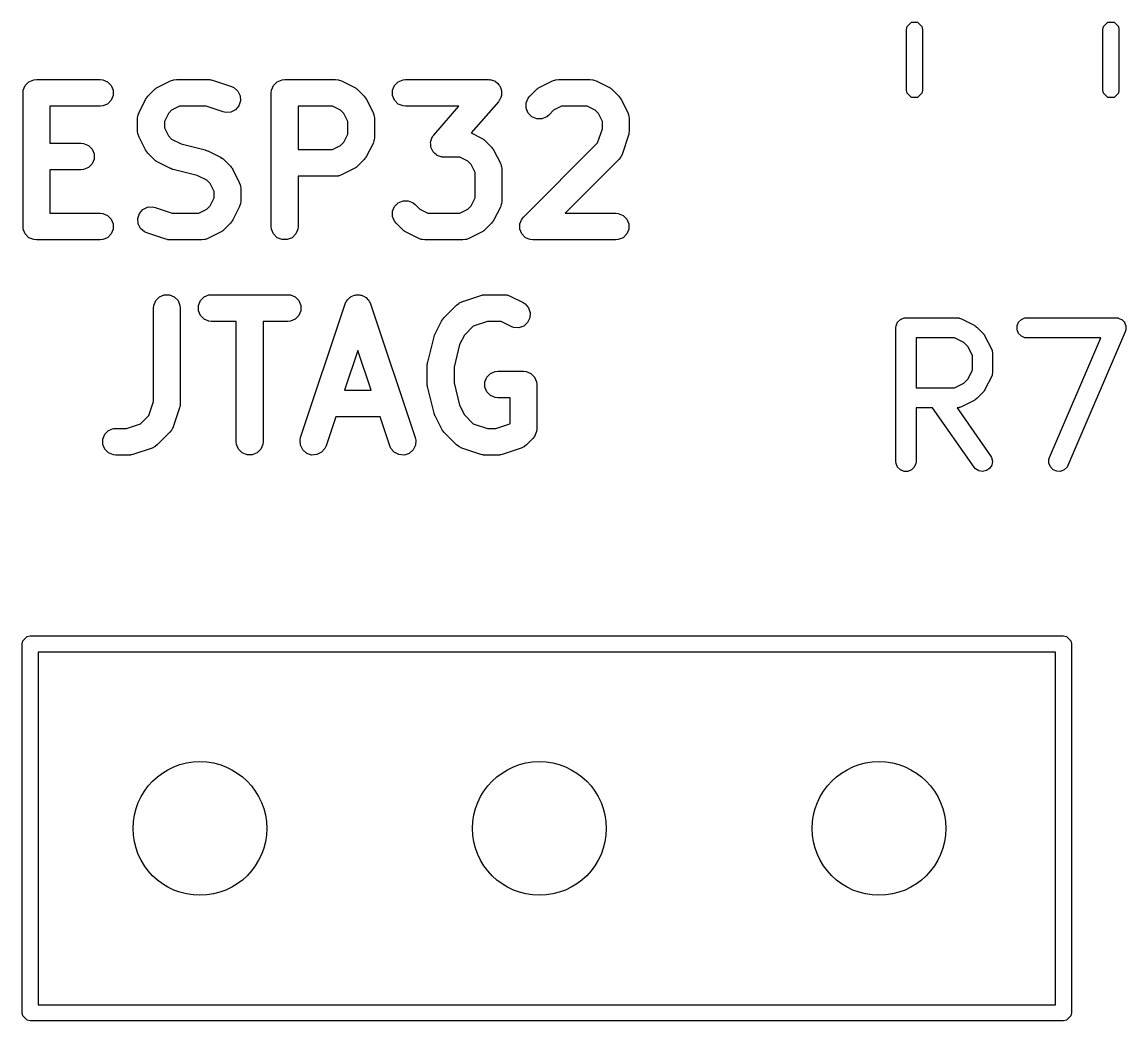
# Model space of a CAD drawing. Extents: x 2.05 to 8.87, y -5.84 to -2.88.
# Drawn here: x 3.8917 to 4.2168, y -4.1 to -3.8058 of the extents above; entities that cross this region are included whole.
import ezdxf

# ---------------------------------------------------------------- set-up
doc = ezdxf.new("R2010")
doc.units = 0
doc.header["$MEASUREMENT"] = 0
doc.layers.add('BLACK', color=7, linetype='CONTINUOUS')

msp = doc.modelspace()

# ---------------------------------------------------------------- linework, layer by layer
at = {"layer": 'BLACK', "linetype": 'CONTINUOUS'}
for p, q in [((4.15235, -3.80709), (4.15362, -3.80581)), ((4.15362, -3.80581), (4.15543, -3.80581)), ((4.15543, -3.80581), (4.15671, -3.80709)), ((4.21022, -3.80709), (4.2115, -3.80581)), ((4.2115, -3.80581), (4.21331, -3.80581)), ((4.21331, -3.80581), (4.21458, -3.80709)), ((4.15217, -3.80799), (4.15235, -3.80709)), ((4.15217, -3.82587), (4.15217, -3.80799)), ((4.15671, -3.80709), (4.15689, -3.80799)), ((4.15689, -3.80799), (4.15689, -3.82587)), ((4.21004, -3.80799), (4.21022, -3.80709)), ((4.21004, -3.82587), (4.21004, -3.80799)), ((4.21458, -3.80709), (4.21476, -3.80799)), ((4.21476, -3.80799), (4.21476, -3.82587)), ((3.89376, -3.82339), (3.89518, -3.8228)), ((3.89518, -3.8228), (3.89595, -3.82273)), ((3.89595, -3.82273), (3.9147, -3.82273)), ((3.9147, -3.82273), (3.91547, -3.8228)), ((3.91547, -3.8228), (3.91689, -3.82339)), ((3.93543, -3.82314), (3.93616, -3.82287)), ((3.93616, -3.82287), (3.9363, -3.82286)), ((3.9363, -3.82286), (3.93643, -3.8228)), ((3.93643, -3.8228), (3.9372, -3.82273)), ((3.9372, -3.82273), (3.94657, -3.82273)), ((3.94657, -3.82273), (3.94696, -3.82276)), ((3.94696, -3.82276), (3.94706, -3.82276)), ((3.94706, -3.82276), (3.9472, -3.82279)), ((3.9472, -3.82279), (3.94734, -3.8228)), ((3.94734, -3.8228), (3.94743, -3.82284)), ((3.94743, -3.82284), (3.94781, -3.82293)), ((3.94781, -3.82293), (3.95344, -3.8248)), ((3.96688, -3.82339), (3.9683, -3.8228)), ((3.9683, -3.8228), (3.96907, -3.82273)), ((3.96907, -3.82273), (3.98406, -3.82273)), ((3.98406, -3.82273), (3.98483, -3.8228)), ((3.98483, -3.8228), (3.98496, -3.82286)), ((3.98496, -3.82286), (3.9851, -3.82287)), ((3.9851, -3.82287), (3.98583, -3.82314)), ((4.0025, -3.82339), (4.00392, -3.8228)), ((4.00392, -3.8228), (4.00469, -3.82273)), ((4.00469, -3.82273), (4.02906, -3.82273)), ((4.02906, -3.82273), (4.02947, -3.82277)), ((4.02947, -3.82277), (4.02957, -3.82276)), ((4.02957, -3.82276), (4.02964, -3.82278)), ((4.02964, -3.82278), (4.02983, -3.8228)), ((4.02983, -3.8228), (4.03042, -3.82305)), ((4.04792, -3.82314), (4.04864, -3.82287)), ((4.04864, -3.82287), (4.04878, -3.82286)), ((4.04878, -3.82286), (4.04891, -3.8228)), ((4.04891, -3.8228), (4.04968, -3.82273)), ((4.04968, -3.82273), (4.05906, -3.82273)), ((4.05906, -3.82273), (4.05982, -3.8228)), ((4.05982, -3.8228), (4.05995, -3.82286)), ((4.05995, -3.82286), (4.06009, -3.82287)), ((4.06009, -3.82287), (4.06082, -3.82314)), ((3.89201, -3.82666), (3.89209, -3.8259)), ((3.89209, -3.8259), (3.89268, -3.82448)), ((3.89268, -3.82448), (3.89376, -3.82339)), ((3.91689, -3.82339), (3.91797, -3.82448)), ((3.91797, -3.82448), (3.91856, -3.8259)), ((3.91856, -3.8259), (3.91856, -3.82743)), ((3.92879, -3.82763), (3.93066, -3.82575)), ((3.93066, -3.82575), (3.93096, -3.82551)), ((3.93096, -3.82551), (3.93103, -3.82543)), ((3.93103, -3.82543), (3.93115, -3.82535)), ((3.93115, -3.82535), (3.93126, -3.82526)), ((3.93126, -3.82526), (3.93135, -3.82522)), ((3.93135, -3.82522), (3.93169, -3.82502)), ((3.93169, -3.82502), (3.93543, -3.82314)), ((3.95344, -3.8248), (3.95414, -3.82512)), ((3.95414, -3.82512), (3.9553, -3.82612)), ((3.9553, -3.82612), (3.95599, -3.8275)), ((3.96513, -3.82666), (3.96521, -3.8259)), ((3.96521, -3.8259), (3.96579, -3.82448)), ((3.96579, -3.82448), (3.96688, -3.82339)), ((3.98583, -3.82314), (3.98957, -3.82502)), ((3.98957, -3.82502), (3.98991, -3.82522)), ((3.98991, -3.82522), (3.99, -3.82526)), ((3.99, -3.82526), (3.99011, -3.82535)), ((3.99011, -3.82535), (3.99023, -3.82543)), ((3.99023, -3.82543), (3.9903, -3.82551)), ((3.9903, -3.82551), (3.9906, -3.82575)), ((3.9906, -3.82575), (3.99247, -3.82763)), ((4.00083, -3.8259), (4.00141, -3.82448)), ((4.00083, -3.82743), (4.00083, -3.8259)), ((4.00141, -3.82448), (4.0025, -3.82339)), ((4.03042, -3.82305), (4.03102, -3.82325)), ((4.03102, -3.82325), (4.03112, -3.82334)), ((4.03112, -3.82334), (4.03125, -3.82339)), ((4.03125, -3.82339), (4.0317, -3.82384)), ((4.0317, -3.82384), (4.03218, -3.82426)), ((4.03218, -3.82426), (4.03224, -3.82438)), ((4.03224, -3.82438), (4.03233, -3.82448)), ((4.03233, -3.82448), (4.03258, -3.82507)), ((4.03258, -3.82507), (4.03286, -3.82564)), ((4.03286, -3.82564), (4.03287, -3.82577)), ((4.03287, -3.82577), (4.03292, -3.8259)), ((4.03292, -3.8259), (4.03292, -3.82653)), ((4.04127, -3.82763), (4.04315, -3.82575)), ((4.04315, -3.82575), (4.04345, -3.82551)), ((4.04345, -3.82551), (4.04352, -3.82543)), ((4.04352, -3.82543), (4.04364, -3.82535)), ((4.04364, -3.82535), (4.04374, -3.82526)), ((4.04374, -3.82526), (4.04384, -3.82522)), ((4.04384, -3.82522), (4.04417, -3.82502)), ((4.04417, -3.82502), (4.04792, -3.82314)), ((4.06082, -3.82314), (4.06457, -3.82502)), ((4.06457, -3.82502), (4.0649, -3.82522)), ((4.0649, -3.82522), (4.06499, -3.82526)), ((4.06499, -3.82526), (4.0651, -3.82535)), ((4.0651, -3.82535), (4.06522, -3.82543)), ((4.06522, -3.82543), (4.06529, -3.82551)), ((4.06529, -3.82551), (4.06559, -3.82575)), ((4.06559, -3.82575), (4.06746, -3.82763)), ((4.15235, -3.82677), (4.15217, -3.82587)), ((4.15689, -3.82587), (4.15671, -3.82677)), ((4.21022, -3.82677), (4.21004, -3.82587)), ((4.21476, -3.82587), (4.21458, -3.82677)), ((3.89201, -3.86603), (3.89201, -3.82666)), ((3.91797, -3.82885), (3.91689, -3.82994)), ((3.91856, -3.82743), (3.91797, -3.82885)), ((3.92617, -3.8324), (3.92805, -3.82865)), ((3.92805, -3.82865), (3.92826, -3.82832)), ((3.92826, -3.82832), (3.9283, -3.82823)), ((3.9283, -3.82823), (3.92839, -3.82812)), ((3.92839, -3.82812), (3.92846, -3.828)), ((3.92846, -3.828), (3.92854, -3.82793)), ((3.92854, -3.82793), (3.92879, -3.82763)), ((3.9561, -3.82903), (3.95561, -3.83049)), ((3.95599, -3.8275), (3.9561, -3.82903)), ((3.96513, -3.86603), (3.96513, -3.82666)), ((3.99247, -3.82763), (3.99272, -3.82793)), ((3.99272, -3.82793), (3.9928, -3.828)), ((3.9928, -3.828), (3.99287, -3.82812)), ((3.99287, -3.82812), (3.99296, -3.82823)), ((3.99296, -3.82823), (3.993, -3.82832)), ((3.993, -3.82832), (3.99321, -3.82865)), ((3.99321, -3.82865), (3.99508, -3.8324)), ((4.00141, -3.82885), (4.00083, -3.82743)), ((4.0025, -3.82994), (4.00141, -3.82885)), ((4.03202, -3.82926), (4.02397, -3.83846)), ((4.03226, -3.82892), (4.03202, -3.82926)), ((4.03233, -3.82885), (4.03226, -3.82892)), ((4.03236, -3.82878), (4.03233, -3.82885)), ((4.03247, -3.82863), (4.03236, -3.82878)), ((4.03268, -3.82802), (4.03247, -3.82863)), ((4.03292, -3.82743), (4.03268, -3.82802)), ((4.03292, -3.82653), (4.03296, -3.82717)), ((4.03296, -3.82717), (4.03292, -3.8273)), ((4.03292, -3.8273), (4.03292, -3.82743)), ((4.0402, -3.82964), (4.04078, -3.82823)), ((4.04078, -3.82823), (4.04127, -3.82763)), ((4.06746, -3.82763), (4.06771, -3.82793)), ((4.06771, -3.82793), (4.06779, -3.828)), ((4.06779, -3.828), (4.06786, -3.82812)), ((4.06786, -3.82812), (4.06795, -3.82823)), ((4.06795, -3.82823), (4.06799, -3.82832)), ((4.06799, -3.82832), (4.0682, -3.82865)), ((4.0682, -3.82865), (4.07008, -3.8324)), ((4.15362, -3.82805), (4.15235, -3.82677)), ((4.15543, -3.82805), (4.15362, -3.82805)), ((4.15671, -3.82677), (4.15543, -3.82805)), ((4.2115, -3.82805), (4.21022, -3.82677)), ((4.21331, -3.82805), (4.2115, -3.82805)), ((4.21458, -3.82677), (4.21331, -3.82805)), ((3.9147, -3.8306), (3.89989, -3.8306)), ((3.89989, -3.8306), (3.89989, -3.84147)), ((3.91547, -3.83052), (3.9147, -3.8306)), ((3.91689, -3.82994), (3.91547, -3.83052)), ((3.9259, -3.83312), (3.92617, -3.8324)), ((3.93578, -3.83177), (3.93481, -3.83274)), ((3.93812, -3.8306), (3.93578, -3.83177)), ((3.94593, -3.8306), (3.93812, -3.8306)), ((3.95095, -3.83227), (3.94593, -3.8306)), ((3.9517, -3.83244), (3.95095, -3.83227)), ((3.95323, -3.83234), (3.9517, -3.83244)), ((3.95461, -3.83165), (3.95323, -3.83234)), ((3.95561, -3.83049), (3.95461, -3.83165)), ((3.98314, -3.8306), (3.973, -3.8306)), ((3.973, -3.8306), (3.973, -3.84335)), ((3.98548, -3.83177), (3.98314, -3.8306)), ((3.98645, -3.83274), (3.98548, -3.83177)), ((3.99508, -3.8324), (3.99536, -3.83312)), ((4.00392, -3.83052), (4.0025, -3.82994)), ((4.00469, -3.8306), (4.00392, -3.83052)), ((4.02038, -3.8306), (4.00469, -3.8306)), ((4.01297, -3.83907), (4.02038, -3.8306)), ((4.0402, -3.83118), (4.0402, -3.82964)), ((4.04078, -3.8326), (4.0402, -3.83118)), ((4.04187, -3.83369), (4.04078, -3.8326)), ((4.04826, -3.83177), (4.04684, -3.8332)), ((4.05061, -3.8306), (4.04826, -3.83177)), ((4.05813, -3.8306), (4.05061, -3.8306)), ((4.06047, -3.83177), (4.05813, -3.8306)), ((4.06144, -3.83274), (4.06047, -3.83177)), ((4.07008, -3.8324), (4.07035, -3.83312)), ((3.92576, -3.83416), (3.92583, -3.83339)), ((3.92576, -3.83791), (3.92576, -3.83416)), ((3.92583, -3.83339), (3.92589, -3.83326)), ((3.92589, -3.83326), (3.9259, -3.83312)), ((3.93481, -3.83274), (3.93363, -3.83509)), ((3.93363, -3.83509), (3.93363, -3.83698)), ((3.98763, -3.83509), (3.98645, -3.83274)), ((3.98763, -3.83886), (3.98763, -3.83509)), ((3.99536, -3.83312), (3.99537, -3.83326)), ((3.99537, -3.83326), (3.99542, -3.83339)), ((3.99542, -3.83339), (3.9955, -3.83416)), ((3.9955, -3.83416), (3.9955, -3.83979)), ((4.04329, -3.83427), (4.04187, -3.83369)), ((4.04483, -3.83427), (4.04329, -3.83427)), ((4.04624, -3.83369), (4.04483, -3.83427)), ((4.04684, -3.8332), (4.04624, -3.83369)), ((4.06262, -3.83509), (4.06144, -3.83274)), ((4.06262, -3.83727), (4.06262, -3.83509)), ((4.07035, -3.83312), (4.07036, -3.83326)), ((4.07036, -3.83326), (4.07042, -3.83339)), ((4.07042, -3.83339), (4.07049, -3.83416)), ((4.07049, -3.83416), (4.07049, -3.83791)), ((3.92583, -3.83868), (3.92576, -3.83791)), ((3.92589, -3.83881), (3.92583, -3.83868)), ((3.9259, -3.83895), (3.92589, -3.83881)), ((3.92617, -3.83967), (3.9259, -3.83895)), ((3.93363, -3.83698), (3.93481, -3.83933)), ((3.98645, -3.8412), (3.98763, -3.83886)), ((4.01274, -3.8394), (4.01297, -3.83907)), ((4.02397, -3.83846), (4.02707, -3.84001)), ((4.06124, -3.84141), (4.06262, -3.83727)), ((4.07029, -3.83916), (4.06841, -3.84478)), ((4.07038, -3.83878), (4.07029, -3.83916)), ((4.07042, -3.83868), (4.07038, -3.83878)), ((4.07043, -3.83854), (4.07042, -3.83868)), ((4.07046, -3.8384), (4.07043, -3.83854)), ((4.07049, -3.83791), (4.07045, -3.8383)), ((4.07045, -3.8383), (4.07046, -3.8384)), ((3.89989, -3.84147), (3.90907, -3.84147)), ((3.90907, -3.84147), (3.90984, -3.84155)), ((3.90984, -3.84155), (3.91126, -3.84214)), ((3.91126, -3.84214), (3.91235, -3.84322)), ((3.92805, -3.84342), (3.92617, -3.83967)), ((3.93481, -3.83933), (3.93578, -3.8403)), ((3.93578, -3.8403), (3.93857, -3.8417)), ((3.93857, -3.8417), (3.94565, -3.84347)), ((3.98314, -3.84335), (3.98548, -3.84218)), ((3.98548, -3.84218), (3.98645, -3.8412)), ((3.99508, -3.84155), (3.99321, -3.8453)), ((3.99536, -3.84083), (3.99508, -3.84155)), ((3.99537, -3.84069), (3.99536, -3.84083)), ((3.99542, -3.84055), (3.99537, -3.84069)), ((3.9955, -3.83979), (3.99542, -3.84055)), ((4.01203, -3.84115), (4.01207, -3.84103)), ((4.01207, -3.84179), (4.01203, -3.84115)), ((4.01207, -3.84089), (4.01232, -3.8403)), ((4.01207, -3.84103), (4.01207, -3.84089)), ((4.01207, -3.84243), (4.01207, -3.84179)), ((4.01212, -3.84255), (4.01207, -3.84243)), ((4.01232, -3.8403), (4.01252, -3.8397)), ((4.01252, -3.8397), (4.01263, -3.83954)), ((4.01263, -3.83954), (4.01266, -3.83947)), ((4.01266, -3.83947), (4.01274, -3.8394)), ((4.02707, -3.84001), (4.0274, -3.84022)), ((4.0274, -3.84022), (4.0275, -3.84026)), ((4.0275, -3.84026), (4.0276, -3.84035)), ((4.0276, -3.84035), (4.02772, -3.84043)), ((4.02772, -3.84043), (4.02779, -3.8405)), ((4.02779, -3.8405), (4.02809, -3.84075)), ((4.02809, -3.84075), (4.02997, -3.84263)), ((4.0394, -3.86325), (4.06124, -3.84141)), ((3.91235, -3.84322), (3.91294, -3.84464)), ((3.91294, -3.84464), (3.91294, -3.84618)), ((3.92826, -3.84375), (3.92805, -3.84342)), ((3.9283, -3.84385), (3.92826, -3.84375)), ((3.92839, -3.84396), (3.9283, -3.84385)), ((3.92846, -3.84408), (3.92839, -3.84396)), ((3.92854, -3.84414), (3.92846, -3.84408)), ((3.92879, -3.84445), (3.92854, -3.84414)), ((3.93066, -3.84632), (3.92879, -3.84445)), ((3.94565, -3.84347), (3.94571, -3.84349)), ((3.94571, -3.84349), (3.94573, -3.84349)), ((3.94573, -3.84349), (3.94605, -3.84361)), ((3.94605, -3.84361), (3.94638, -3.84373)), ((3.94638, -3.84373), (3.9464, -3.84374)), ((3.9464, -3.84374), (3.94646, -3.84376)), ((3.94646, -3.84376), (3.9502, -3.84564)), ((3.9502, -3.84564), (3.95054, -3.84585)), ((3.973, -3.84335), (3.98314, -3.84335)), ((3.993, -3.84563), (3.99296, -3.84572)), ((3.99321, -3.8453), (3.993, -3.84563)), ((4.01213, -3.84268), (4.01212, -3.84255)), ((4.01242, -3.84326), (4.01213, -3.84268)), ((4.01266, -3.84385), (4.01242, -3.84326)), ((4.01276, -3.84394), (4.01266, -3.84385)), ((4.01281, -3.84406), (4.01276, -3.84394)), ((4.0133, -3.84448), (4.01281, -3.84406)), ((4.01375, -3.84493), (4.0133, -3.84448)), ((4.01387, -3.84499), (4.01375, -3.84493)), ((4.01397, -3.84507), (4.01387, -3.84499)), ((4.01458, -3.84528), (4.01397, -3.84507)), ((4.01517, -3.84552), (4.01458, -3.84528)), ((4.01535, -3.84554), (4.01517, -3.84552)), ((4.01543, -3.84557), (4.01535, -3.84554)), ((4.01553, -3.84556), (4.01543, -3.84557)), ((4.01594, -3.8456), (4.01553, -3.84556)), ((4.02063, -3.8456), (4.01594, -3.8456)), ((4.02298, -3.84677), (4.02063, -3.8456)), ((4.02997, -3.84263), (4.03022, -3.84293)), ((4.03022, -3.84293), (4.03029, -3.843)), ((4.03029, -3.843), (4.03037, -3.84312)), ((4.03037, -3.84312), (4.03046, -3.84322)), ((4.03046, -3.84322), (4.0305, -3.84332)), ((4.0305, -3.84332), (4.03071, -3.84365)), ((4.03071, -3.84365), (4.03258, -3.8474)), ((4.06801, -3.84559), (4.06795, -3.84572)), ((4.0681, -3.84549), (4.06801, -3.84559)), ((4.06841, -3.84478), (4.0681, -3.84549)), ((3.91126, -3.84868), (3.90984, -3.84927)), ((3.91235, -3.8476), (3.91126, -3.84868)), ((3.91294, -3.84618), (3.91235, -3.8476)), ((3.93096, -3.84657), (3.93066, -3.84632)), ((3.93103, -3.84665), (3.93096, -3.84657)), ((3.93115, -3.84672), (3.93103, -3.84665)), ((3.93126, -3.84681), (3.93115, -3.84672)), ((3.93135, -3.84685), (3.93126, -3.84681)), ((3.93169, -3.84706), (3.93135, -3.84685)), ((3.93543, -3.84893), (3.93169, -3.84706)), ((3.93549, -3.84895), (3.93543, -3.84893)), ((3.93551, -3.84897), (3.93549, -3.84895)), ((3.95054, -3.84585), (3.95063, -3.84589)), ((3.95063, -3.84589), (3.95074, -3.84598)), ((3.95074, -3.84598), (3.95086, -3.84605)), ((3.95086, -3.84605), (3.95093, -3.84613)), ((3.95093, -3.84613), (3.95123, -3.84638)), ((3.95123, -3.84638), (3.9531, -3.84825)), ((3.9531, -3.84825), (3.95335, -3.84855)), ((3.95335, -3.84855), (3.95343, -3.84862)), ((3.95343, -3.84862), (3.9535, -3.84874)), ((3.9535, -3.84874), (3.95359, -3.84885)), ((3.95359, -3.84885), (3.95363, -3.84894)), ((3.95363, -3.84894), (3.95384, -3.84927)), ((3.98957, -3.84893), (3.98583, -3.85081)), ((3.98991, -3.84872), (3.98957, -3.84893)), ((3.99, -3.84868), (3.98991, -3.84872)), ((3.99011, -3.8486), (3.99, -3.84868)), ((3.99023, -3.84852), (3.99011, -3.8486)), ((3.9903, -3.84844), (3.99023, -3.84852)), ((3.9906, -3.84819), (3.9903, -3.84844)), ((3.99247, -3.84632), (3.9906, -3.84819)), ((3.99272, -3.84602), (3.99247, -3.84632)), ((3.9928, -3.84595), (3.99272, -3.84602)), ((3.99287, -3.84583), (3.9928, -3.84595)), ((3.99296, -3.84572), (3.99287, -3.84583)), ((4.02395, -3.84774), (4.02298, -3.84677)), ((4.02512, -3.85009), (4.02395, -3.84774)), ((4.03258, -3.8474), (4.03286, -3.84812)), ((4.03286, -3.84812), (4.03287, -3.84826)), ((4.03287, -3.84826), (4.03292, -3.84839)), ((4.03292, -3.84839), (4.033, -3.84916)), ((4.06746, -3.84632), (4.05169, -3.8621)), ((4.06795, -3.84572), (4.06746, -3.84632)), ((3.90907, -3.84935), (3.89989, -3.84935)), ((3.89989, -3.84935), (3.89989, -3.8621)), ((3.90984, -3.84927), (3.90907, -3.84935)), ((3.93584, -3.84909), (3.93551, -3.84897)), ((3.93616, -3.84921), (3.93584, -3.84909)), ((3.93618, -3.84921), (3.93616, -3.84921)), ((3.93624, -3.84923), (3.93618, -3.84921)), ((3.94332, -3.851), (3.93624, -3.84923)), ((3.94611, -3.8524), (3.94332, -3.851)), ((3.95384, -3.84927), (3.95571, -3.85302)), ((3.98406, -3.85122), (3.973, -3.85122)), ((3.973, -3.85122), (3.973, -3.86603)), ((3.98483, -3.85115), (3.98406, -3.85122)), ((3.98496, -3.85109), (3.98483, -3.85115)), ((3.9851, -3.85108), (3.98496, -3.85109)), ((3.98583, -3.85081), (3.9851, -3.85108)), ((4.02512, -3.8576), (4.02512, -3.85009)), ((4.033, -3.84916), (4.033, -3.85853)), ((3.94708, -3.85337), (3.94611, -3.8524)), ((3.94826, -3.85571), (3.94708, -3.85337)), ((3.95571, -3.85302), (3.95599, -3.85374)), ((3.95599, -3.85374), (3.956, -3.85389)), ((3.956, -3.85389), (3.95605, -3.85402)), ((3.95605, -3.85402), (3.95613, -3.85478)), ((3.95613, -3.85478), (3.95613, -3.85853)), ((3.94708, -3.85995), (3.94826, -3.8576)), ((3.94826, -3.8576), (3.94826, -3.85571)), ((3.95613, -3.85853), (3.95605, -3.8593)), ((4.0025, -3.85901), (4.00392, -3.85842)), ((4.00392, -3.85842), (4.00546, -3.85842)), ((4.00546, -3.85842), (4.00687, -3.85901)), ((4.02395, -3.85995), (4.02512, -3.8576)), ((4.033, -3.85853), (4.03292, -3.8593)), ((3.92628, -3.86221), (3.92728, -3.86105)), ((3.92728, -3.86105), (3.92866, -3.86036)), ((3.92866, -3.86036), (3.93019, -3.86025)), ((3.93019, -3.86025), (3.93094, -3.86042)), ((3.93094, -3.86042), (3.93596, -3.8621)), ((3.94376, -3.8621), (3.94611, -3.86092)), ((3.94611, -3.86092), (3.94708, -3.85995)), ((3.95571, -3.86029), (3.95384, -3.86404)), ((3.95599, -3.85957), (3.95571, -3.86029)), ((3.956, -3.85943), (3.95599, -3.85957)), ((3.95605, -3.8593), (3.956, -3.85943)), ((4.00083, -3.86152), (4.00141, -3.8601)), ((4.00083, -3.86305), (4.00083, -3.86152)), ((4.00141, -3.8601), (4.0025, -3.85901)), ((4.00687, -3.85901), (4.00747, -3.8595)), ((4.00747, -3.8595), (4.00889, -3.86092)), ((4.00889, -3.86092), (4.01124, -3.8621)), ((4.02063, -3.8621), (4.02298, -3.86092)), ((4.02298, -3.86092), (4.02395, -3.85995)), ((4.03258, -3.86029), (4.03071, -3.86404)), ((4.03286, -3.85957), (4.03258, -3.86029)), ((4.03287, -3.85943), (4.03286, -3.85957)), ((4.03292, -3.8593), (4.03287, -3.85943)), ((3.89989, -3.8621), (3.9147, -3.8621)), ((3.9147, -3.8621), (3.91547, -3.86217)), ((3.91547, -3.86217), (3.91689, -3.86276)), ((3.91689, -3.86276), (3.91797, -3.86385)), ((3.91797, -3.86385), (3.91856, -3.86527)), ((3.92579, -3.86367), (3.92628, -3.86221)), ((3.9259, -3.8652), (3.92579, -3.86367)), ((3.92659, -3.86657), (3.9259, -3.8652)), ((3.93596, -3.8621), (3.94376, -3.8621)), ((3.9531, -3.86507), (3.95123, -3.86694)), ((3.95335, -3.86477), (3.9531, -3.86507)), ((3.95343, -3.8647), (3.95335, -3.86477)), ((3.9535, -3.86458), (3.95343, -3.8647)), ((3.95359, -3.86447), (3.9535, -3.86458)), ((3.95363, -3.86437), (3.95359, -3.86447)), ((3.95384, -3.86404), (3.95363, -3.86437)), ((4.00141, -3.86447), (4.00083, -3.86305)), ((4.0019, -3.86507), (4.00141, -3.86447)), ((4.00378, -3.86694), (4.0019, -3.86507)), ((4.01124, -3.8621), (4.02063, -3.8621)), ((4.02997, -3.86507), (4.02809, -3.86694)), ((4.03022, -3.86477), (4.02997, -3.86507)), ((4.03029, -3.8647), (4.03022, -3.86477)), ((4.03037, -3.86458), (4.03029, -3.8647)), ((4.03046, -3.86447), (4.03037, -3.86458)), ((4.0305, -3.86437), (4.03046, -3.86447)), ((4.03071, -3.86404), (4.0305, -3.86437)), ((4.03832, -3.86527), (4.03891, -3.86385)), ((4.03891, -3.86385), (4.0394, -3.86325)), ((4.05169, -3.8621), (4.06655, -3.8621)), ((4.06655, -3.8621), (4.06732, -3.86217)), ((4.06732, -3.86217), (4.06874, -3.86276)), ((4.06874, -3.86276), (4.06983, -3.86385)), ((4.06983, -3.86385), (4.07042, -3.86527)), ((3.89209, -3.8668), (3.89201, -3.86603)), ((3.89268, -3.86822), (3.89209, -3.8668)), ((3.89376, -3.86931), (3.89268, -3.86822)), ((3.91797, -3.86822), (3.91689, -3.86931)), ((3.91856, -3.8668), (3.91797, -3.86822)), ((3.91856, -3.86527), (3.91856, -3.8668)), ((3.92775, -3.86758), (3.92659, -3.86657)), ((3.92845, -3.86789), (3.92775, -3.86758)), ((3.93408, -3.86977), (3.92845, -3.86789)), ((3.9502, -3.86768), (3.94646, -3.86955)), ((3.95054, -3.86747), (3.9502, -3.86768)), ((3.95063, -3.86743), (3.95054, -3.86747)), ((3.95074, -3.86734), (3.95063, -3.86743)), ((3.95086, -3.86727), (3.95074, -3.86734)), ((3.95093, -3.86719), (3.95086, -3.86727)), ((3.95123, -3.86694), (3.95093, -3.86719)), ((3.96521, -3.8668), (3.96513, -3.86603)), ((3.96579, -3.86822), (3.96521, -3.8668)), ((3.96688, -3.86931), (3.96579, -3.86822)), ((3.97234, -3.86822), (3.97125, -3.86931)), ((3.97293, -3.8668), (3.97234, -3.86822)), ((3.973, -3.86603), (3.97293, -3.8668)), ((4.00408, -3.86719), (4.00378, -3.86694)), ((4.00415, -3.86727), (4.00408, -3.86719)), ((4.00427, -3.86734), (4.00415, -3.86727)), ((4.00437, -3.86743), (4.00427, -3.86734)), ((4.00447, -3.86747), (4.00437, -3.86743)), ((4.0048, -3.86768), (4.00447, -3.86747)), ((4.00855, -3.86955), (4.0048, -3.86768)), ((4.02707, -3.86768), (4.02332, -3.86955)), ((4.0274, -3.86747), (4.02707, -3.86768)), ((4.0275, -3.86743), (4.0274, -3.86747)), ((4.0276, -3.86734), (4.0275, -3.86743)), ((4.02772, -3.86727), (4.0276, -3.86734)), ((4.02779, -3.86719), (4.02772, -3.86727)), ((4.02809, -3.86694), (4.02779, -3.86719)), ((4.03832, -3.8668), (4.03832, -3.86527)), ((4.03891, -3.86822), (4.03832, -3.8668)), ((4.03999, -3.86931), (4.03891, -3.86822)), ((4.06983, -3.86822), (4.06874, -3.86931)), ((4.07042, -3.8668), (4.06983, -3.86822)), ((4.07042, -3.86527), (4.07042, -3.8668)), ((3.89518, -3.86989), (3.89376, -3.86931)), ((3.89595, -3.86997), (3.89518, -3.86989)), ((3.9147, -3.86997), (3.89595, -3.86997)), ((3.91547, -3.86989), (3.9147, -3.86997)), ((3.91689, -3.86931), (3.91547, -3.86989)), ((3.93446, -3.86985), (3.93408, -3.86977)), ((3.93455, -3.86989), (3.93446, -3.86985)), ((3.93469, -3.86991), (3.93455, -3.86989)), ((3.93483, -3.86994), (3.93469, -3.86991)), ((3.93493, -3.86993), (3.93483, -3.86994)), ((3.93532, -3.86997), (3.93493, -3.86993)), ((3.94469, -3.86997), (3.93532, -3.86997)), ((3.94546, -3.86989), (3.94469, -3.86997)), ((3.94559, -3.86984), (3.94546, -3.86989)), ((3.94573, -3.86983), (3.94559, -3.86984)), ((3.94646, -3.86955), (3.94573, -3.86983)), ((3.9683, -3.86989), (3.96688, -3.86931)), ((3.96983, -3.86989), (3.9683, -3.86989)), ((3.97125, -3.86931), (3.96983, -3.86989)), ((4.00927, -3.86983), (4.00855, -3.86955)), ((4.00941, -3.86984), (4.00927, -3.86983)), ((4.00954, -3.86989), (4.00941, -3.86984)), ((4.01031, -3.86997), (4.00954, -3.86989)), ((4.02156, -3.86997), (4.01031, -3.86997)), ((4.02233, -3.86989), (4.02156, -3.86997)), ((4.02246, -3.86984), (4.02233, -3.86989)), ((4.0226, -3.86983), (4.02246, -3.86984)), ((4.02332, -3.86955), (4.0226, -3.86983)), ((4.04141, -3.86989), (4.03999, -3.86931)), ((4.04218, -3.86997), (4.04141, -3.86989)), ((4.06655, -3.86997), (4.04218, -3.86997)), ((4.06732, -3.86989), (4.06655, -3.86997)), ((4.06874, -3.86931), (4.06732, -3.86989)), ((3.93052, -3.88928), (3.93111, -3.88786)), ((3.93111, -3.88786), (3.9322, -3.88677)), ((3.9322, -3.88677), (3.93362, -3.88619)), ((3.93362, -3.88619), (3.93515, -3.88619)), ((3.93515, -3.88619), (3.93657, -3.88677)), ((3.93657, -3.88677), (3.93766, -3.88786)), ((3.93766, -3.88786), (3.93824, -3.88928)), ((3.94365, -3.88928), (3.94423, -3.88786)), ((3.94423, -3.88786), (3.94532, -3.88677)), ((3.94532, -3.88677), (3.94674, -3.88619)), ((3.94674, -3.88619), (3.94751, -3.88611)), ((3.94751, -3.88611), (3.97, -3.88611)), ((3.97, -3.88611), (3.97077, -3.88619)), ((3.97077, -3.88619), (3.97219, -3.88677)), ((3.97219, -3.88677), (3.97328, -3.88786)), ((3.97328, -3.88786), (3.97387, -3.88928)), ((3.98721, -3.8881), (3.98739, -3.88788)), ((3.98739, -3.88788), (3.98752, -3.88763)), ((3.98752, -3.88763), (3.98789, -3.88731)), ((3.98789, -3.88731), (3.98821, -3.88694)), ((3.98821, -3.88694), (3.98846, -3.88681)), ((3.98846, -3.88681), (3.98868, -3.88663)), ((3.98868, -3.88663), (3.98914, -3.88647)), ((3.98914, -3.88647), (3.98959, -3.88625)), ((3.98959, -3.88625), (3.98987, -3.88623)), ((3.98987, -3.88623), (3.99013, -3.88614)), ((3.99013, -3.88614), (3.99063, -3.88618)), ((3.99063, -3.88618), (3.99112, -3.88614)), ((3.99112, -3.88614), (3.99139, -3.88623)), ((3.99139, -3.88623), (3.99167, -3.88625)), ((3.99167, -3.88625), (3.99211, -3.88647)), ((3.99211, -3.88647), (3.99258, -3.88663)), ((3.99258, -3.88663), (3.99279, -3.88681)), ((3.99279, -3.88681), (3.99304, -3.88694)), ((3.99304, -3.88694), (3.99336, -3.88731)), ((3.99336, -3.88731), (3.99374, -3.88763)), ((3.99374, -3.88763), (3.99386, -3.88788)), ((3.99386, -3.88788), (3.99405, -3.8881)), ((4.02125, -3.88819), (4.02688, -3.88631)), ((4.02688, -3.88631), (4.02726, -3.88623)), ((4.02726, -3.88623), (4.02735, -3.88619)), ((4.02735, -3.88619), (4.02749, -3.88617)), ((4.02749, -3.88617), (4.02763, -3.88614)), ((4.02763, -3.88614), (4.02773, -3.88615)), ((4.02773, -3.88615), (4.02812, -3.88611)), ((4.02812, -3.88611), (4.03375, -3.88611)), ((4.03375, -3.88611), (4.03451, -3.88619)), ((4.03451, -3.88619), (4.03464, -3.88624)), ((4.03464, -3.88624), (4.03479, -3.88625)), ((4.03479, -3.88625), (4.03551, -3.88653)), ((4.03551, -3.88653), (4.03926, -3.8884)), ((3.93045, -3.89005), (3.93052, -3.88928)), ((3.93045, -3.91753), (3.93045, -3.89005)), ((3.93824, -3.88928), (3.93832, -3.89005)), ((3.93832, -3.89005), (3.93832, -3.91817)), ((3.94365, -3.89081), (3.94365, -3.88928)), ((3.94423, -3.89223), (3.94365, -3.89081)), ((3.97387, -3.89081), (3.97328, -3.89223)), ((3.97377, -3.92817), (3.98689, -3.8888)), ((3.97387, -3.88928), (3.97387, -3.89081)), ((3.98689, -3.8888), (3.98721, -3.8881)), ((3.99405, -3.8881), (3.99436, -3.8888)), ((3.99436, -3.8888), (4.00748, -3.92817)), ((4.01596, -3.89289), (4.01971, -3.88914)), ((4.01971, -3.88914), (4.02031, -3.88865)), ((4.02031, -3.88865), (4.02044, -3.88859)), ((4.02044, -3.88859), (4.02055, -3.8885)), ((4.02055, -3.8885), (4.02125, -3.88819)), ((4.03926, -3.8884), (4.03991, -3.88881)), ((4.03991, -3.88881), (4.04092, -3.88997)), ((4.04092, -3.88997), (4.0414, -3.89143)), ((3.94532, -3.89332), (3.94423, -3.89223)), ((3.94674, -3.89391), (3.94532, -3.89332)), ((3.94751, -3.89398), (3.94674, -3.89391)), ((3.95482, -3.89398), (3.94751, -3.89398)), ((3.95482, -3.92942), (3.95482, -3.89398)), ((3.97, -3.89398), (3.96269, -3.89398)), ((3.96269, -3.89398), (3.96269, -3.92942)), ((3.97077, -3.89391), (3.97, -3.89398)), ((3.97219, -3.89332), (3.97077, -3.89391)), ((3.97328, -3.89223), (3.97219, -3.89332)), ((4.01335, -3.89766), (4.01523, -3.89391)), ((4.01523, -3.89391), (4.01543, -3.89358)), ((4.01543, -3.89358), (4.01547, -3.89348)), ((4.01547, -3.89348), (4.01556, -3.89338)), ((4.01556, -3.89338), (4.01564, -3.89326)), ((4.01564, -3.89326), (4.01572, -3.89319)), ((4.01572, -3.89319), (4.01596, -3.89289)), ((4.02876, -3.89398), (4.02462, -3.89536)), ((4.03282, -3.89398), (4.02876, -3.89398)), ((4.03573, -3.89544), (4.03282, -3.89398)), ((4.04061, -3.89434), (4.03945, -3.89534)), ((4.04129, -3.89296), (4.04061, -3.89434)), ((4.0414, -3.89143), (4.04129, -3.89296)), ((4.14915, -3.89528), (4.14959, -3.89422)), ((4.14959, -3.89422), (4.1504, -3.8934)), ((4.1504, -3.8934), (4.15147, -3.89296)), ((4.15147, -3.89296), (4.15204, -3.89291)), ((4.15204, -3.89291), (4.16704, -3.89291)), ((4.16704, -3.89291), (4.16762, -3.89296)), ((4.16762, -3.89296), (4.16772, -3.893)), ((4.16772, -3.893), (4.16782, -3.89301)), ((4.16782, -3.89301), (4.16836, -3.89322)), ((4.16836, -3.89322), (4.17211, -3.89509)), ((4.18477, -3.89528), (4.18521, -3.89422)), ((4.18521, -3.89422), (4.18602, -3.8934)), ((4.18602, -3.8934), (4.18709, -3.89296)), ((4.18709, -3.89296), (4.18766, -3.89291)), ((4.18766, -3.89291), (4.21391, -3.89291)), ((4.21391, -3.89291), (4.21449, -3.89296)), ((4.21449, -3.89296), (4.2145, -3.89297)), ((4.2145, -3.89297), (4.21452, -3.89297)), ((4.21452, -3.89297), (4.21503, -3.89319)), ((4.21503, -3.89319), (4.21555, -3.8934)), ((4.21555, -3.8934), (4.21556, -3.89342)), ((4.21556, -3.89342), (4.21558, -3.89342)), ((4.21558, -3.89342), (4.21597, -3.89382)), ((4.21597, -3.89382), (4.21637, -3.89422)), ((4.21637, -3.89422), (4.21637, -3.89424)), ((4.21637, -3.89424), (4.21639, -3.89425)), ((4.21639, -3.89425), (4.21659, -3.89477)), ((4.01331, -3.89774), (4.01333, -3.89772)), ((4.01333, -3.89772), (4.01335, -3.89766)), ((4.02462, -3.89536), (4.02198, -3.898)), ((4.03646, -3.89572), (4.03573, -3.89544)), ((4.03799, -3.89583), (4.03646, -3.89572)), ((4.03945, -3.89534), (4.03799, -3.89583)), ((4.14909, -3.89586), (4.14915, -3.89528)), ((4.14909, -3.93523), (4.14909, -3.89586)), ((4.17211, -3.89509), (4.17236, -3.89525)), ((4.17236, -3.89525), (4.17243, -3.89528)), ((4.17243, -3.89528), (4.17251, -3.89535)), ((4.17251, -3.89535), (4.1726, -3.8954)), ((4.1726, -3.8954), (4.17265, -3.89546)), ((4.17265, -3.89546), (4.17288, -3.89565)), ((4.17288, -3.89565), (4.17475, -3.89752)), ((4.17475, -3.89752), (4.17494, -3.89775)), ((4.18477, -3.89644), (4.18477, -3.89528)), ((4.18521, -3.8975), (4.18477, -3.89644)), ((4.18602, -3.89831), (4.18521, -3.8975)), ((4.21662, -3.89702), (4.19975, -3.93639)), ((4.21659, -3.89477), (4.21681, -3.89528)), ((4.2168, -3.89647), (4.21662, -3.89702)), ((4.21681, -3.89644), (4.2168, -3.89645)), ((4.2168, -3.89645), (4.2168, -3.89647)), ((4.21681, -3.89528), (4.21681, -3.8953)), ((4.21681, -3.8953), (4.21681, -3.89532)), ((4.21681, -3.89532), (4.21681, -3.89588)), ((4.21681, -3.89588), (4.21681, -3.89644)), ((4.01118, -3.90596), (4.01305, -3.89847)), ((4.01305, -3.89847), (4.01307, -3.89841)), ((4.01307, -3.89841), (4.01308, -3.89838)), ((4.01308, -3.89838), (4.0132, -3.89806)), ((4.0132, -3.89806), (4.01331, -3.89774)), ((4.02059, -3.90079), (4.01894, -3.9074)), ((4.02198, -3.898), (4.02059, -3.90079)), ((4.16634, -3.89881), (4.155, -3.89881)), ((4.155, -3.89881), (4.155, -3.91353)), ((4.16904, -3.90016), (4.16634, -3.89881)), ((4.17024, -3.90136), (4.16904, -3.90016)), ((4.17494, -3.89775), (4.175, -3.8978)), ((4.175, -3.8978), (4.17505, -3.89789)), ((4.17505, -3.89789), (4.17512, -3.89797)), ((4.17512, -3.89797), (4.17515, -3.89804)), ((4.17515, -3.89804), (4.17531, -3.89829)), ((4.17531, -3.89829), (4.17718, -3.90204)), ((4.18709, -3.89876), (4.18602, -3.89831)), ((4.18766, -3.89881), (4.18709, -3.89876)), ((4.20943, -3.89881), (4.18766, -3.89881)), ((4.19432, -3.93407), (4.20943, -3.89881)), ((3.99063, -3.9025), (3.98671, -3.91423)), ((3.99454, -3.91423), (3.99063, -3.9025)), ((4.17159, -3.90406), (4.17024, -3.90136)), ((4.17159, -3.90829), (4.17159, -3.90406)), ((4.17718, -3.90204), (4.17739, -3.90258)), ((4.17739, -3.90258), (4.1774, -3.90268)), ((4.1774, -3.90268), (4.17744, -3.90278)), ((4.17744, -3.90278), (4.17749, -3.90336)), ((4.17749, -3.90336), (4.17749, -3.90898)), ((4.01106, -3.90692), (4.01107, -3.90679)), ((4.01106, -3.91254), (4.01106, -3.90692)), ((4.01107, -3.90673), (4.01111, -3.90644)), ((4.01107, -3.90679), (4.01107, -3.90673)), ((4.01111, -3.90644), (4.01114, -3.90615)), ((4.01114, -3.90615), (4.01116, -3.9061)), ((4.01116, -3.9061), (4.01118, -3.90596)), ((4.01894, -3.9074), (4.01894, -3.91206)), ((4.02801, -3.91178), (4.0286, -3.91036)), ((4.0286, -3.91036), (4.02968, -3.90927)), ((4.02968, -3.90927), (4.0311, -3.90868)), ((4.0311, -3.90868), (4.03187, -3.90861)), ((4.03187, -3.90861), (4.03937, -3.90861)), ((4.03937, -3.90861), (4.04014, -3.90868)), ((4.04014, -3.90868), (4.04156, -3.90927)), ((4.04156, -3.90927), (4.04264, -3.91036)), ((4.04264, -3.91036), (4.04323, -3.91178)), ((4.17024, -3.91098), (4.17159, -3.90829)), ((4.17718, -3.9103), (4.17531, -3.91405)), ((4.17739, -3.90976), (4.17718, -3.9103)), ((4.1774, -3.90966), (4.17739, -3.90976)), ((4.17744, -3.90956), (4.1774, -3.90966)), ((4.17749, -3.90898), (4.17744, -3.90956)), ((4.01107, -3.91268), (4.01106, -3.91254)), ((4.01107, -3.91274), (4.01107, -3.91268)), ((4.01111, -3.91302), (4.01107, -3.91274)), ((4.01114, -3.91331), (4.01111, -3.91302)), ((4.01116, -3.91337), (4.01114, -3.91331)), ((4.01118, -3.9135), (4.01116, -3.91337)), ((4.01305, -3.921), (4.01118, -3.9135)), ((4.01894, -3.91206), (4.02059, -3.91867)), ((4.02801, -3.91331), (4.02801, -3.91178)), ((4.0286, -3.91473), (4.02801, -3.91331)), ((4.04323, -3.91178), (4.04331, -3.91254)), ((4.04331, -3.91254), (4.04331, -3.92567)), ((4.155, -3.91353), (4.16634, -3.91353)), ((4.16634, -3.91353), (4.16904, -3.91218)), ((4.16904, -3.91218), (4.17024, -3.91098)), ((3.98671, -3.91423), (3.99454, -3.91423)), ((4.02968, -3.91582), (4.0286, -3.91473)), ((4.0311, -3.91641), (4.02968, -3.91582)), ((4.03187, -3.91648), (4.0311, -3.91641)), ((4.03543, -3.91648), (4.03187, -3.91648)), ((4.03543, -3.92404), (4.03543, -3.91648)), ((4.17236, -3.91709), (4.17211, -3.91725)), ((4.17243, -3.91706), (4.17236, -3.91709)), ((4.17251, -3.917), (4.17243, -3.91706)), ((4.1726, -3.91694), (4.17251, -3.917)), ((4.17265, -3.91688), (4.1726, -3.91694)), ((4.17288, -3.91669), (4.17265, -3.91688)), ((4.17475, -3.91482), (4.17288, -3.91669)), ((4.17494, -3.91459), (4.17475, -3.91482)), ((4.175, -3.91454), (4.17494, -3.91459)), ((4.17505, -3.91445), (4.175, -3.91454)), ((4.17512, -3.91437), (4.17505, -3.91445)), ((4.17515, -3.9143), (4.17512, -3.91437)), ((4.17531, -3.91405), (4.17515, -3.9143)), ((3.92907, -3.92167), (3.93045, -3.91753)), ((3.93812, -3.91941), (3.93624, -3.92504)), ((3.9382, -3.91903), (3.93812, -3.91941)), ((3.93824, -3.91894), (3.9382, -3.91903)), ((3.93826, -3.9188), (3.93824, -3.91894)), ((3.93829, -3.91866), (3.93826, -3.9188)), ((3.93832, -3.91817), (3.93828, -3.91856)), ((3.93828, -3.91856), (3.93829, -3.91866)), ((4.02059, -3.91867), (4.02198, -3.92146)), ((4.15988, -3.91943), (4.155, -3.91943)), ((4.155, -3.91943), (4.155, -3.93523)), ((4.17212, -3.93692), (4.15988, -3.91943)), ((4.16762, -3.91938), (4.16709, -3.91943)), ((4.16709, -3.91943), (4.17696, -3.93354)), ((4.16772, -3.91934), (4.16762, -3.91938)), ((4.16782, -3.91933), (4.16772, -3.91934)), ((4.16836, -3.91912), (4.16782, -3.91933)), ((4.17211, -3.91725), (4.16836, -3.91912)), ((3.92663, -3.9241), (3.92907, -3.92167)), ((3.98409, -3.92211), (3.98124, -3.93066)), ((3.99716, -3.92211), (3.98409, -3.92211)), ((4.00001, -3.93066), (3.99716, -3.92211)), ((4.01307, -3.92105), (4.01305, -3.921)), ((4.01308, -3.92108), (4.01307, -3.92105)), ((4.0132, -3.9214), (4.01308, -3.92108)), ((4.01331, -3.92172), (4.0132, -3.9214)), ((4.01333, -3.92175), (4.01331, -3.92172)), ((4.01335, -3.9218), (4.01333, -3.92175)), ((4.01523, -3.92555), (4.01335, -3.9218)), ((4.02198, -3.92146), (4.02462, -3.9241)), ((3.91611, -3.92723), (3.9172, -3.92614)), ((3.9172, -3.92614), (3.91862, -3.92556)), ((3.91862, -3.92556), (3.91939, -3.92548)), ((3.91939, -3.92548), (3.9225, -3.92548)), ((3.9225, -3.92548), (3.92663, -3.9241)), ((3.93529, -3.92658), (3.93154, -3.93033)), ((3.93578, -3.92598), (3.93529, -3.92658)), ((3.93584, -3.92585), (3.93578, -3.92598)), ((3.93593, -3.92574), (3.93584, -3.92585)), ((3.93624, -3.92504), (3.93593, -3.92574)), ((4.01543, -3.92588), (4.01523, -3.92555)), ((4.01547, -3.92598), (4.01543, -3.92588)), ((4.01556, -3.92609), (4.01547, -3.92598)), ((4.01564, -3.92621), (4.01556, -3.92609)), ((4.01572, -3.92627), (4.01564, -3.92621)), ((4.01596, -3.92658), (4.01572, -3.92627)), ((4.01971, -3.93033), (4.01596, -3.92658)), ((4.02462, -3.9241), (4.02876, -3.92548)), ((4.02876, -3.92548), (4.03123, -3.92548)), ((4.03123, -3.92548), (4.03537, -3.9241)), ((4.03537, -3.9241), (4.03543, -3.92404)), ((4.04323, -3.92644), (4.04264, -3.92785)), ((4.04331, -3.92567), (4.04323, -3.92644)), ((3.91552, -3.92865), (3.91611, -3.92723)), ((3.91552, -3.93019), (3.91552, -3.92865)), ((3.91611, -3.9316), (3.91552, -3.93019)), ((3.95489, -3.93019), (3.95482, -3.92942)), ((3.95548, -3.9316), (3.95489, -3.93019)), ((3.96262, -3.93019), (3.96203, -3.9316)), ((3.96269, -3.92942), (3.96262, -3.93019)), ((3.9736, -3.92892), (3.97377, -3.92817)), ((3.97371, -3.93046), (3.9736, -3.92892)), ((4.00748, -3.92817), (4.00766, -3.92892)), ((4.00766, -3.92892), (4.00755, -3.93046)), ((4.04215, -3.92845), (4.04028, -3.93033)), ((4.04264, -3.92785), (4.04215, -3.92845)), ((3.9172, -3.93269), (3.91611, -3.9316)), ((3.91862, -3.93328), (3.9172, -3.93269)), ((3.91939, -3.93335), (3.91862, -3.93328)), ((3.92313, -3.93335), (3.91939, -3.93335)), ((3.92352, -3.93332), (3.92313, -3.93335)), ((3.92363, -3.93332), (3.92352, -3.93332)), ((3.92376, -3.93329), (3.92363, -3.93332)), ((3.9239, -3.93328), (3.92376, -3.93329)), ((3.924, -3.93324), (3.9239, -3.93328)), ((3.92438, -3.93315), (3.924, -3.93324)), ((3.93, -3.93128), (3.92438, -3.93315)), ((3.93071, -3.93096), (3.93, -3.93128)), ((3.93082, -3.93087), (3.93071, -3.93096)), ((3.93095, -3.93082), (3.93082, -3.93087)), ((3.93154, -3.93033), (3.93095, -3.93082)), ((3.95657, -3.93269), (3.95548, -3.9316)), ((3.95799, -3.93328), (3.95657, -3.93269)), ((3.95952, -3.93328), (3.95799, -3.93328)), ((3.96094, -3.93269), (3.95952, -3.93328)), ((3.96203, -3.9316), (3.96094, -3.93269)), ((3.97439, -3.93183), (3.97371, -3.93046)), ((3.97555, -3.93284), (3.97439, -3.93183)), ((3.97701, -3.93332), (3.97555, -3.93284)), ((3.97854, -3.93321), (3.97701, -3.93332)), ((3.97992, -3.93253), (3.97854, -3.93321)), ((3.98092, -3.93137), (3.97992, -3.93253)), ((3.98124, -3.93066), (3.98092, -3.93137)), ((4.00033, -3.93137), (4.00001, -3.93066)), ((4.00134, -3.93253), (4.00033, -3.93137)), ((4.00271, -3.93321), (4.00134, -3.93253)), ((4.00424, -3.93332), (4.00271, -3.93321)), ((4.0057, -3.93284), (4.00424, -3.93332)), ((4.00686, -3.93183), (4.0057, -3.93284)), ((4.00755, -3.93046), (4.00686, -3.93183)), ((4.02031, -3.93082), (4.01971, -3.93033)), ((4.02044, -3.93087), (4.02031, -3.93082)), ((4.02055, -3.93096), (4.02044, -3.93087)), ((4.02125, -3.93128), (4.02055, -3.93096)), ((4.02688, -3.93315), (4.02125, -3.93128)), ((4.02726, -3.93324), (4.02688, -3.93315)), ((4.02735, -3.93328), (4.02726, -3.93324)), ((4.02749, -3.93329), (4.02735, -3.93328)), ((4.02763, -3.93332), (4.02749, -3.93329)), ((4.02773, -3.93332), (4.02763, -3.93332)), ((4.02812, -3.93335), (4.02773, -3.93332)), ((4.03187, -3.93335), (4.02812, -3.93335)), ((4.03226, -3.93332), (4.03187, -3.93335)), ((4.03236, -3.93332), (4.03226, -3.93332)), ((4.0325, -3.93329), (4.03236, -3.93332)), ((4.03264, -3.93328), (4.0325, -3.93329)), ((4.03274, -3.93324), (4.03264, -3.93328)), ((4.03312, -3.93315), (4.03274, -3.93324)), ((4.03874, -3.93128), (4.03312, -3.93315)), ((4.03945, -3.93096), (4.03874, -3.93128)), ((4.03955, -3.93087), (4.03945, -3.93096)), ((4.03968, -3.93082), (4.03955, -3.93087)), ((4.04028, -3.93033), (4.03968, -3.93082)), ((4.14915, -3.93581), (4.14909, -3.93523)), ((4.14959, -3.93687), (4.14915, -3.93581)), ((4.15494, -3.93581), (4.1545, -3.93687)), ((4.155, -3.93523), (4.15494, -3.93581)), ((4.17729, -3.9363), (4.17667, -3.93727)), ((4.17696, -3.93354), (4.17724, -3.93404)), ((4.17724, -3.93404), (4.17749, -3.93517)), ((4.17749, -3.93517), (4.17729, -3.9363)), ((4.19414, -3.93577), (4.19415, -3.93462)), ((4.19456, -3.93684), (4.19414, -3.93577)), ((4.19415, -3.93462), (4.19432, -3.93407)), ((4.19975, -3.93639), (4.19947, -3.9369)), ((4.1504, -3.93768), (4.14959, -3.93687)), ((4.15147, -3.93813), (4.1504, -3.93768)), ((4.15262, -3.93813), (4.15147, -3.93813)), ((4.15368, -3.93768), (4.15262, -3.93813)), ((4.1545, -3.93687), (4.15368, -3.93768)), ((4.1725, -3.93736), (4.17212, -3.93692)), ((4.17347, -3.93798), (4.1725, -3.93736)), ((4.1746, -3.93818), (4.17347, -3.93798)), ((4.17573, -3.93793), (4.1746, -3.93818)), ((4.17667, -3.93727), (4.17573, -3.93793)), ((4.19537, -3.93766), (4.19456, -3.93684)), ((4.19643, -3.93812), (4.19537, -3.93766)), ((4.19758, -3.93813), (4.19643, -3.93812)), ((4.19865, -3.9377), (4.19758, -3.93813)), ((4.19947, -3.9369), (4.19865, -3.9377)), ((3.89173, -3.98898), (3.89191, -3.98807)), ((3.89191, -3.98807), (3.89319, -3.98679)), ((3.89319, -3.98679), (3.89409, -3.98661)), ((3.89409, -3.98661), (4.19843, -3.98661)), ((4.19843, -3.98661), (4.19933, -3.98679)), ((4.19933, -3.98679), (4.20061, -3.98807)), ((4.20061, -3.98807), (4.20079, -3.98898)), ((3.89173, -4.09764), (3.89173, -3.98898)), ((3.89646, -3.99134), (3.89646, -4.09528)), ((4.19606, -3.99134), (3.89646, -3.99134)), ((4.19606, -4.09528), (4.19606, -3.99134)), ((4.20079, -3.98898), (4.20079, -4.09764)), ((3.89646, -4.09528), (4.19606, -4.09528)), ((3.89191, -4.09854), (3.89173, -4.09764)), ((3.89319, -4.09982), (3.89191, -4.09854)), ((4.20061, -4.09854), (4.19933, -4.09982)), ((4.20079, -4.09764), (4.20061, -4.09854)), ((3.89409, -4.1), (3.89319, -4.09982)), ((4.19843, -4.1), (3.89409, -4.1)), ((4.19933, -4.09982), (4.19843, -4.1))]:
    msp.add_line(p, q, dxfattribs=at)
at = {"layer": 'BLACK'}
for centre in [(3.94409, -4.04331), (3.94409, -4.04331), (4.04409, -4.04331), (4.04409, -4.04331), (4.14409, -4.04331), (4.14409, -4.04331)]:
    msp.add_circle(centre, 0.01969, dxfattribs=at)

doc.saveas('drawing.dxf')
